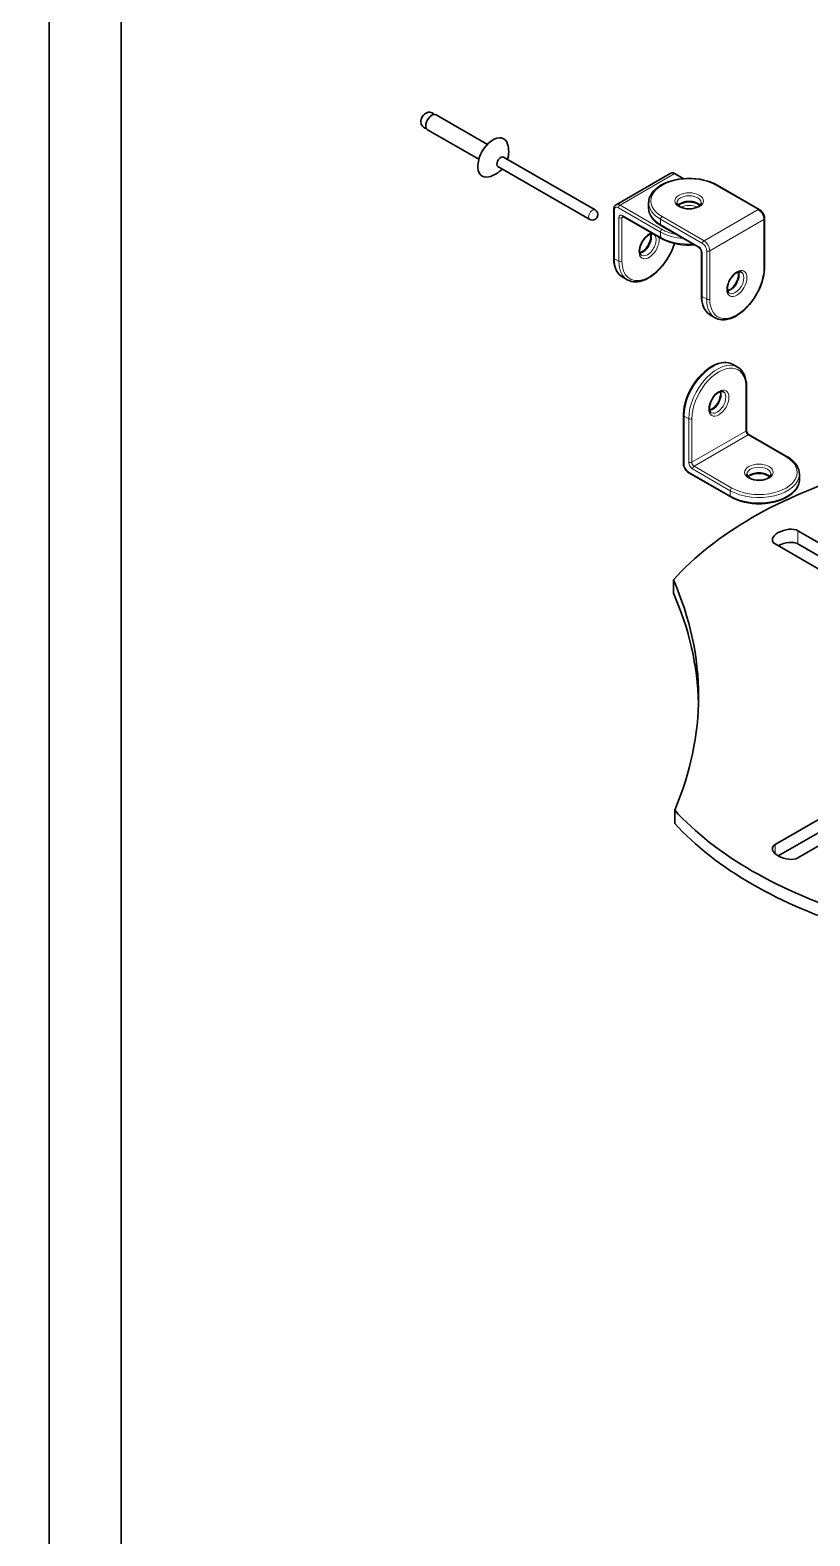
# Model space of a CAD drawing. Extents: x -1556 to 2480, y -1748 to 2591.
# Drawn here: x 1247.7 to 1392.2, y 1978.6 to 2257.8 of the extents above; entities that cross this region are included whole.
import ezdxf

# ---------------------------------------------------------------- set-up
doc = ezdxf.new("R2010")
doc.units = 0

msp = doc.modelspace()

# ---------------------------------------------------------------- linework, layer by layer
at = {"color": 7, "lineweight": 35}
for p, q in [((1251.19519, 1551.172241), (1251.19519, 2343.86792)), ((1264.556885, 1511.489502), (1264.556885, 2318.499268)), ((1390.001953, 2164.989502), (1407.728516, 2154.753906)), ((1403.485962, 2152.304688), (1385.76001, 2162.540527)), ((1385.756836, 2106.785645), (1403.485352, 2117.020264)), ((1407.727417, 2114.571045), (1389.998413, 2104.336914))]:
    msp.add_line(p, q, dxfattribs=at)
at = {"color": 7, "lineweight": 35, "ltscale": 0.27411}
msp.add_line((1332.457031, 2236.625977), (1322.952148, 2242.091797), dxfattribs=at)
at = {"color": 7, "lineweight": 35, "ltscale": 0.274107}
msp.add_line((1330.861694, 2233.852051), (1321.356934, 2239.317871), dxfattribs=at)
at = {"color": 7, "lineweight": 35, "ltscale": 0.490381}
for p, q in [((1352.410156, 2224.459229), (1335.406128, 2234.237793)), ((1351.413086, 2222.725586), (1334.409058, 2232.50415))]:
    msp.add_line(p, q, dxfattribs=at)
at = {"color": 7, "lineweight": 35, "ltscale": 0.289856}
msp.add_line((1356.288696, 2225.425537), (1366.32959, 2231.222656), dxfattribs=at)
at = {"color": 7, "lineweight": 13, "ltscale": 0.289856}
for p, q in [((1357.038696, 2225.351318), (1367.07959, 2231.148438)), ((1383.696655, 2222.698486), (1373.655762, 2216.901367)), ((1380.370728, 2183.474854), (1370.329834, 2177.677734)), ((1380.794922, 2182.73999), (1370.754028, 2176.942871))]:
    msp.add_line(p, q, dxfattribs=at)
at = {"color": 7, "lineweight": 13, "ltscale": 0.045217}
msp.add_line((1367.07959, 2231.148438), (1368.645996, 2230.244141), dxfattribs=at)
at = {"color": 7, "lineweight": 35, "ltscale": 0.045324}
msp.add_line((1367.279663, 2231.168213), (1368.849731, 2230.261719), dxfattribs=at)
at = {"color": 7, "lineweight": 13, "ltscale": 0.224537}
for p, q in [((1374.857788, 2229.026367), (1382.635986, 2224.535645)), ((1364.816895, 2220.860596), (1357.038696, 2225.351318)), ((1364.534058, 2220.370605), (1356.755859, 2224.861328)), ((1372.312256, 2218.248535), (1364.534058, 2222.739258)), ((1372.595093, 2218.738281), (1364.816895, 2223.229004)), ((1369.693359, 2175.922363), (1377.471558, 2171.431641))]:
    msp.add_line(p, q, dxfattribs=at)
at = {"color": 7, "lineweight": 35, "ltscale": 0.224534}
msp.add_line((1375.057861, 2229.046143), (1382.835938, 2224.55542), dxfattribs=at)
at = {"color": 7, "lineweight": 35, "ltscale": 0.0245}
msp.add_line((1362.337402, 2225.80127), (1362.337402, 2224.821289), dxfattribs=at)
at = {"color": 7, "lineweight": 35, "ltscale": 0.224536}
for p, q in [((1355.860962, 2215.594238), (1355.860962, 2224.575684)), ((1383.813843, 2213.880371), (1383.813843, 2222.861816)), ((1368.79834, 2177.432861), (1368.79834, 2186.414307))]:
    msp.add_line(p, q, dxfattribs=at)
at = {"color": 7, "lineweight": 13, "ltscale": 0.224542}
for p, q in [((1355.978027, 2215.430664), (1355.978027, 2224.412354)), ((1383.696655, 2213.716797), (1383.696655, 2222.698486))]:
    msp.add_line(p, q, dxfattribs=at)
at = {"color": 7, "lineweight": 13, "ltscale": 0.202087}
for p, q in [((1356.82666, 2214.940918), (1356.82666, 2223.024414)), ((1357.392334, 2214.940918), (1357.392334, 2223.024414)), ((1372.241577, 2216.493164), (1372.241577, 2208.409668)), ((1369.764038, 2177.677734), (1369.764038, 2185.76123)), ((1370.329834, 2177.677734), (1370.329834, 2185.76123))]:
    msp.add_line(p, q, dxfattribs=at)
at = {"color": 7, "lineweight": 13, "ltscale": 0.008862}
msp.add_line((1357.392334, 2223.024414), (1357.699341, 2223.20166), dxfattribs=at)
at = {"color": 7, "lineweight": 13, "ltscale": 0.202084}
for p, q in [((1364.534058, 2219.390869), (1357.533691, 2223.432617)), ((1371.534424, 2217.717773), (1364.534058, 2221.759521)), ((1387.795288, 2178.698242), (1380.794922, 2182.73999)), ((1370.471191, 2176.453125), (1377.471558, 2172.411377))]:
    msp.add_line(p, q, dxfattribs=at)
at = {"color": 7, "lineweight": 35, "ltscale": 0.202084}
for p, q in [((1364.616943, 2219.207764), (1357.616577, 2223.249512)), ((1371.61731, 2217.534668), (1364.616943, 2221.576416))]:
    msp.add_line(p, q, dxfattribs=at)
at = {"color": 7, "lineweight": 13, "ltscale": 0.024493}
for p, q in [((1364.534058, 2222.739258), (1364.534058, 2221.759521)), ((1364.534058, 2220.370605), (1364.534058, 2219.390869)), ((1373.090088, 2207.919922), (1372.241577, 2208.409668)), ((1368.915527, 2186.250977), (1369.764038, 2185.76123)), ((1377.471558, 2171.431641), (1377.471558, 2172.411377))]:
    msp.add_line(p, q, dxfattribs=at)
at = {"color": 7, "lineweight": 13, "ltscale": 0.289859}
msp.add_line((1382.635986, 2224.535645), (1372.595093, 2218.738281), dxfattribs=at)
at = {"color": 7, "lineweight": 13, "ltscale": 0.224536}
for p, q in [((1373.090088, 2216.901367), (1373.090088, 2207.919922)), ((1373.655762, 2216.901367), (1373.655762, 2207.919922)), ((1368.915527, 2177.269531), (1368.915527, 2186.250977))]:
    msp.add_line(p, q, dxfattribs=at)
at = {"color": 7, "lineweight": 13, "ltscale": 0.024495}
msp.add_line((1355.978027, 2215.430664), (1356.82666, 2214.940918), dxfattribs=at)
at = {"color": 7, "lineweight": 35, "ltscale": 0.202081}
for p, q in [((1372.12439, 2216.65625), (1372.12439, 2208.572998)), ((1387.995361, 2178.718262), (1380.994995, 2182.759766))]:
    msp.add_line(p, q, dxfattribs=at)
at = {"color": 7, "lineweight": 35, "ltscale": 0.024496}
for p, q in [((1358.379883, 2211.507568), (1357.531372, 2211.997559)), ((1373.7948, 2204.976563), (1374.643311, 2204.486572)), ((1378.817383, 2195.318115), (1377.968872, 2195.808105))]:
    msp.add_line(p, q, dxfattribs=at)
at = {"color": 7, "lineweight": 35, "ltscale": 0.202087}
msp.add_line((1380.487793, 2191.72168), (1380.487793, 2183.638184), dxfattribs=at)
at = {"color": 7, "lineweight": 13, "ltscale": 0.202081}
for p, q in [((1380.370728, 2191.558105), (1380.370728, 2183.474854)), ((1370.754028, 2176.942871), (1377.754395, 2172.901367))]:
    msp.add_line(p, q, dxfattribs=at)
at = {"color": 7, "lineweight": 35, "ltscale": 0.224537}
msp.add_line((1369.776245, 2175.739258), (1377.554443, 2171.248535), dxfattribs=at)
at = {"color": 7, "lineweight": 35, "ltscale": 0.024493}
msp.add_line((1390.274902, 2174.493408), (1390.274902, 2175.473145), dxfattribs=at)
at = {"color": 7, "lineweight": 13, "ltscale": 0.061237}
msp.add_line((1390.001953, 2162.540039), (1390.001953, 2164.989502), dxfattribs=at)
at = {"color": 7, "lineweight": 35, "ltscale": 0.494386}
msp.add_line((1390.001953, 2162.540039), (1407.127563, 2152.651611), dxfattribs=at)
at = {"color": 7, "lineweight": 35, "ltscale": 0.061237}
msp.add_line((1366.927368, 2153.4375), (1366.927368, 2155.886963), dxfattribs=at)
at = {"color": 7, "lineweight": 35, "ltscale": 0.494424}
msp.add_line((1386.357544, 2104.683105), (1403.485352, 2114.570801), dxfattribs=at)
at = {"color": 7, "lineweight": 35, "ltscale": 0.061243}
msp.add_line((1367.157837, 2110.734375), (1367.157837, 2113.184082), dxfattribs=at)
at = {"color": 7, "lineweight": 13, "ltscale": 0.041589}
msp.add_line((1385.756836, 2105.12207), (1385.756836, 2106.785645), dxfattribs=at)
at = {"color": 7, "lineweight": 35}
for points in [[(1322.612061, 2242.164551), (1322.465454, 2242.310059), (1322.238281, 2242.458984), (1321.981201, 2242.553223), (1321.770996, 2242.584473), (1321.460938, 2242.564941), (1321.213501, 2242.493408), (1320.963135, 2242.365723), (1320.759521, 2242.213135), (1320.537109, 2241.97998), (1320.362061, 2241.721191), (1320.229858, 2241.4375)], [(1321.123169, 2239.575439), (1320.858887, 2239.654785), (1320.623779, 2239.790039), (1320.422363, 2239.978027), (1320.260864, 2240.222168), (1320.169678, 2240.458984), (1320.120117, 2240.778564), (1320.126221, 2240.993408), (1320.180786, 2241.285645), (1320.229858, 2241.4375)], [(1366.32959, 2231.222656), (1366.502686, 2231.296143), (1366.685059, 2231.32666), (1366.856201, 2231.319336), (1367.121094, 2231.246582), (1367.279663, 2231.168213)], [(1375.057861, 2229.046143), (1374.488159, 2229.343018), (1373.873047, 2229.603027), (1373.218506, 2229.823975), (1372.530884, 2230.004395), (1371.816772, 2230.143066), (1371.083374, 2230.23877), (1370.337646, 2230.290527), (1369.337036, 2230.290527), (1368.591431, 2230.23877), (1367.85791, 2230.143066), (1367.143921, 2230.004395), (1366.456299, 2229.823975), (1365.801758, 2229.603027), (1365.186523, 2229.343018), (1364.616943, 2229.046143), (1364.098267, 2228.714355), (1363.63623, 2228.349609), (1363.235718, 2227.954102), (1362.951416, 2227.601074), (1362.719482, 2227.233887), (1362.570679, 2226.927246), (1362.457275, 2226.612061), (1362.380737, 2226.290527), (1362.342163, 2225.964844), (1362.337402, 2225.80127)], [(1356.288696, 2225.425537), (1356.13855, 2225.3125), (1356.021118, 2225.169678), (1355.941895, 2225.018066), (1355.872437, 2224.751953), (1355.860962, 2224.575684)], [(1367.587402, 2225.80127), (1367.619141, 2225.625488), (1367.717896, 2225.443359), (1367.885742, 2225.262207), (1368.110962, 2225.097168), (1368.163574, 2225.065674)], [(1371.51123, 2225.556641), (1371.145874, 2225.727783), (1370.713257, 2225.856445), (1370.235962, 2225.932129), (1369.738403, 2225.950195), (1369.245972, 2225.908936), (1368.783569, 2225.811279), (1368.375, 2225.664551), (1368.091309, 2225.513184), (1367.869507, 2225.345703), (1367.83313, 2225.311279)], [(1372.087402, 2225.80127), (1372.055542, 2225.625488), (1371.960938, 2225.449219), (1371.78894, 2225.262207), (1371.563721, 2225.097168), (1371.2146, 2224.921631), (1370.795898, 2224.785645), (1370.328857, 2224.700195), (1369.837402, 2224.671143), (1369.345825, 2224.700195), (1368.878906, 2224.785645), (1368.460083, 2224.921631), (1368.163574, 2225.065674)], [(1362.337402, 2224.821289), (1362.361816, 2224.453857), (1362.457275, 2224.010254), (1362.604614, 2223.617676), (1362.806641, 2223.239014), (1363.115234, 2222.80835), (1363.495605, 2222.401367), (1363.937744, 2222.026367), (1364.43811, 2221.683105), (1364.616943, 2221.576416)], [(1382.835938, 2224.55542), (1383.056519, 2224.400879), (1383.316895, 2224.13916), (1383.532471, 2223.828369), (1383.693604, 2223.486328), (1383.790405, 2223.129883), (1383.813843, 2222.861816)], [(1363.254883, 2219.951416), (1363.086792, 2220.011719), (1362.886963, 2220.017822), (1362.639038, 2219.962402), (1362.383423, 2219.850098), (1362.056885, 2219.635254), (1361.729858, 2219.340576), (1361.422363, 2218.979004), (1361.151367, 2218.567871), (1360.930786, 2218.127441), (1360.771362, 2217.68042), (1360.679565, 2217.25), (1360.656006, 2216.920898)], [(1362.755249, 2219.574707), (1362.720703, 2219.172607), (1362.615601, 2218.733887), (1362.442749, 2218.282471), (1362.209473, 2217.842773), (1361.92749, 2217.436768), (1361.611816, 2217.084961), (1361.280396, 2216.804688), (1361.007324, 2216.634766), (1360.751465, 2216.526367), (1360.703491, 2216.511963)], [(1367.123169, 2218.253906), (1366.887207, 2217.56543), (1366.604126, 2216.880859), (1366.276611, 2216.208008), (1365.776733, 2215.339355), (1365.359253, 2214.717773), (1364.909668, 2214.128906), (1364.432373, 2213.578125), (1363.931763, 2213.071289), (1363.412476, 2212.613525), (1362.879272, 2212.209473), (1362.336548, 2211.863281), (1361.789063, 2211.578613), (1361.241333, 2211.359863), (1360.697754, 2211.209961), (1360.248413, 2211.139648), (1359.813721, 2211.12207), (1359.473511, 2211.146484), (1359.143433, 2211.205566), (1358.82605, 2211.300293), (1358.52417, 2211.429932), (1358.379883, 2211.507568)], [(1361.004883, 2216.054199), (1360.86853, 2216.169678), (1360.760498, 2216.346191), (1360.6875, 2216.582031), (1360.656982, 2216.859863), (1360.656006, 2216.920898)], [(1370.825073, 2217.992188), (1370.049194, 2217.955322), (1369.271118, 2217.966309), (1368.499023, 2218.024658), (1367.740967, 2218.130127), (1367.005127, 2218.281738), (1366.299072, 2218.478271), (1365.630249, 2218.717773), (1365.005493, 2218.998535), (1364.616943, 2219.207764)], [(1372.12439, 2216.65625), (1372.093872, 2216.862305), (1371.997314, 2217.105225), (1371.848022, 2217.330566), (1371.679199, 2217.493652), (1371.61731, 2217.534668)], [(1357.531372, 2211.997559), (1357.225342, 2212.202393), (1356.889038, 2212.506836), (1356.622681, 2212.830811), (1356.39563, 2213.195068), (1356.177002, 2213.677734), (1356.014771, 2214.210449), (1355.910889, 2214.781006), (1355.864014, 2215.385742), (1355.860962, 2215.594238)], [(1374.643311, 2204.486572), (1374.936035, 2204.339844), (1375.245483, 2204.227783), (1375.56897, 2204.150879), (1375.904053, 2204.108887), (1376.363281, 2204.106934), (1376.777954, 2204.154053), (1377.318115, 2204.279541), (1377.864136, 2204.474854), (1378.411377, 2204.736816), (1378.955444, 2205.061523), (1379.491699, 2205.445313), (1380.015625, 2205.884277), (1380.522461, 2206.374023), (1381.007813, 2206.908936), (1381.466919, 2207.484131), (1381.89563, 2208.09375), (1382.41272, 2208.950195), (1382.754883, 2209.616455), (1383.053833, 2210.296387), (1383.306763, 2210.983398), (1383.510986, 2211.67041), (1383.664185, 2212.351318), (1383.764648, 2213.019531), (1383.810669, 2213.668945), (1383.813843, 2213.880371)], [(1376.919556, 2209.899902), (1376.953491, 2210.29834), (1377.056885, 2210.733398), (1377.227051, 2211.180908), (1377.456787, 2211.617676), (1377.734863, 2212.021973), (1378.046997, 2212.373535), (1378.375366, 2212.655762), (1378.699707, 2212.856201), (1378.950562, 2212.956543), (1379.183838, 2212.999512), (1379.38147, 2212.984131), (1379.518311, 2212.930176)], [(1376.966919, 2209.490723), (1377.217773, 2209.586914), (1377.488525, 2209.744629), (1377.820557, 2210.011719), (1378.140259, 2210.352783), (1378.428955, 2210.750977), (1378.671265, 2211.186523), (1378.854858, 2211.637695), (1378.971558, 2212.080322), (1379.0177, 2212.490234), (1379.018677, 2212.553467)], [(1372.12439, 2208.572998), (1372.152466, 2207.958008), (1372.237183, 2207.375488), (1372.360962, 2206.888672), (1372.53064, 2206.436035), (1372.745117, 2206.023682), (1372.988037, 2205.675049), (1373.269775, 2205.368652), (1373.587891, 2205.108398), (1373.7948, 2204.976563)], [(1376.919556, 2209.899902), (1376.941528, 2209.612305), (1377.013062, 2209.350586), (1377.111328, 2209.174316), (1377.25, 2209.044434), (1377.268311, 2209.033203)], [(1377.968872, 2195.808105), (1377.676147, 2195.95459), (1377.366821, 2196.066895), (1377.043213, 2196.143555), (1376.70813, 2196.185547), (1376.248901, 2196.187744), (1375.834229, 2196.140625), (1375.294067, 2196.015137), (1374.748047, 2195.819824), (1374.200806, 2195.557861), (1373.656738, 2195.23291), (1373.120483, 2194.849121), (1372.59668, 2194.410156), (1372.089722, 2193.920654), (1371.604492, 2193.385742), (1371.145264, 2192.810547), (1370.716553, 2192.200684), (1370.199463, 2191.344482), (1369.857422, 2190.678223), (1369.55835, 2189.998047), (1369.30542, 2189.311279), (1369.101318, 2188.624023), (1368.947998, 2187.943359), (1368.847656, 2187.274902), (1368.801514, 2186.625488), (1368.79834, 2186.414307)], [(1380.487793, 2191.72168), (1380.459717, 2192.336426), (1380.375, 2192.919189), (1380.251221, 2193.406006), (1380.081543, 2193.858643), (1379.867065, 2194.270996), (1379.624146, 2194.619629), (1379.342529, 2194.926025), (1379.024292, 2195.186035), (1378.817383, 2195.318115)], [(1376.192383, 2190.771484), (1376.024292, 2190.832031), (1375.824463, 2190.837891), (1375.576538, 2190.782471), (1375.320923, 2190.669922), (1374.994385, 2190.455566), (1374.667358, 2190.160645), (1374.359863, 2189.799072), (1374.088745, 2189.387939), (1373.868286, 2188.947754), (1373.708862, 2188.500488), (1373.617065, 2188.069824), (1373.593506, 2187.741211)], [(1375.692749, 2190.394531), (1375.658203, 2189.992676), (1375.553101, 2189.553711), (1375.380249, 2189.102539), (1375.146973, 2188.662598), (1374.86499, 2188.256836), (1374.549194, 2187.905273), (1374.217773, 2187.625), (1373.944824, 2187.454834), (1373.688965, 2187.346436), (1373.640991, 2187.332031)], [(1373.942383, 2186.874512), (1373.80603, 2186.989746), (1373.697998, 2187.16626), (1373.624878, 2187.402344), (1373.594482, 2187.679688), (1373.593506, 2187.741211)], [(1380.994995, 2182.759766), (1380.831787, 2182.88916), (1380.6698, 2183.094238), (1380.549316, 2183.336426), (1380.492432, 2183.563965), (1380.487793, 2183.638184)], [(1390.274902, 2175.473145), (1390.250366, 2175.84082), (1390.154907, 2176.28418), (1390.007568, 2176.676758), (1389.805542, 2177.055664), (1389.496948, 2177.486328), (1389.116699, 2177.893066), (1388.674438, 2178.268311), (1388.174072, 2178.611328), (1387.995361, 2178.718262)], [(1368.79834, 2177.432861), (1368.821777, 2177.164551), (1368.918579, 2176.808105), (1369.079834, 2176.466309), (1369.29541, 2176.155518), (1369.555786, 2175.893555), (1369.776245, 2175.739258)], [(1381.101074, 2174.737793), (1380.863037, 2174.900635), (1380.671997, 2175.093506), (1380.568726, 2175.266602), (1380.525269, 2175.45166), (1380.524902, 2175.473145)], [(1380.770508, 2174.983398), (1380.979126, 2175.152588), (1381.251221, 2175.308105), (1381.64856, 2175.461914), (1382.103638, 2175.568359), (1382.592773, 2175.619385), (1383.091187, 2175.611328), (1383.573608, 2175.544922), (1384.015259, 2175.424805), (1384.393311, 2175.259766), (1384.44873, 2175.229004)], [(1381.101074, 2174.737793), (1381.463135, 2174.567871), (1381.891479, 2174.439941), (1382.364258, 2174.363525), (1382.857422, 2174.344238), (1383.346558, 2174.382813), (1383.807129, 2174.477295), (1384.215698, 2174.620605), (1384.551392, 2174.80127), (1384.763672, 2174.968262), (1384.91748, 2175.148926), (1385.003052, 2175.327637), (1385.024902, 2175.473145)], [(1377.554443, 2171.248535), (1378.124023, 2170.95166), (1378.739136, 2170.69165), (1379.393799, 2170.470703), (1380.081421, 2170.290039), (1380.79541, 2170.151367), (1381.528809, 2170.055664), (1382.274536, 2170.00415), (1383.275146, 2170.00415), (1384.020874, 2170.055664), (1384.754272, 2170.151367), (1385.468262, 2170.290039), (1386.156006, 2170.470703), (1386.810547, 2170.69165), (1387.425659, 2170.95166), (1387.995361, 2171.248535), (1388.513916, 2171.580322), (1388.976074, 2171.944824), (1389.376587, 2172.340332), (1389.660767, 2172.693359), (1389.8927, 2173.060547), (1390.041504, 2173.367432), (1390.154907, 2173.682617), (1390.231445, 2174.00415), (1390.27002, 2174.329834), (1390.274902, 2174.493408)], [(1385.270874, 2163.280029), (1385.28125, 2163.408936), (1385.312012, 2163.540527), (1385.368896, 2163.686523), (1385.449585, 2163.833496), (1385.6698, 2164.11377), (1385.974121, 2164.38623), (1386.360352, 2164.643066)], [(1386.360352, 2164.643066), (1386.818726, 2164.87207), (1387.305542, 2165.050781), (1387.805908, 2165.177734), (1388.30542, 2165.251709), (1388.789429, 2165.27124), (1389.243286, 2165.234863), (1389.652344, 2165.141602), (1389.835449, 2165.072754), (1390.001953, 2164.989502)], [(1385.76001, 2162.540527), (1385.544189, 2162.695801), (1385.391602, 2162.873779), (1385.300903, 2163.069824), (1385.270874, 2163.280029)], [(1386.360352, 2162.193359), (1386.818726, 2162.422363), (1387.305542, 2162.601074), (1387.805908, 2162.728027), (1388.30542, 2162.802246), (1388.789429, 2162.821777), (1389.243286, 2162.785645), (1389.652344, 2162.691895), (1389.835449, 2162.623535), (1390.001953, 2162.540039)], [(1385.267822, 2106.045898), (1385.297729, 2106.256348), (1385.388428, 2106.452393), (1385.541138, 2106.630371), (1385.756836, 2106.785645)], [(1386.357056, 2104.68335), (1385.970825, 2104.939941), (1385.666626, 2105.212402), (1385.446533, 2105.492676), (1385.365723, 2105.639648), (1385.308838, 2105.785645), (1385.278076, 2105.917236), (1385.267822, 2106.045898)], [(1389.998413, 2104.336914), (1389.832031, 2104.253418), (1389.648926, 2104.18457), (1389.239868, 2104.091309), (1388.786133, 2104.054932), (1388.302124, 2104.074707), (1387.802612, 2104.148682), (1387.302124, 2104.275635), (1386.81543, 2104.454346), (1386.357056, 2104.68335)]]:
    msp.add_lwpolyline(points, dxfattribs=at)
for centre, radius, start, end in [((1331.542358, 2235.306396), 4.853932, 341.985806, 16.216676), ((1331.542114, 2235.306396), 4.85412, 283.97968, 318.211229), ((1370.705566, 2224.123779), 1.643732, 46.277895, 60.655037), ((1351.911621, 2223.592285), 1, 240.09678, 266.995472), ((1351.911621, 2223.592285), 1, 266.995472, 60.096772), ((1357.463623, 2223.017578), 0.277207, 56.572367, 82.756136), ((1361.111328, 2219.593262), 1.643732, 359.344965, 13.722108), ((1377.374756, 2212.572266), 1.643682, 359.345062, 13.723001), ((1374.048828, 2190.413574), 1.643732, 359.344965, 13.722108), ((1383.643066, 2173.795898), 1.643682, 46.277001, 60.654942)]:
    msp.add_arc(centre, radius, start, end, dxfattribs=at)
at = {"color": 7, "lineweight": 13}
for centre, major_axis, ratio, start_param, end_param in [((1434.69519, 2364.929932), (187, 0), 0.57735, 3.1416211003, 6.2832137538), ((1367.07959, 2229.923828), (0.75, -1.299072), 0.57735, 2.3561944902, 3.1415926536), ((1367.07959, 2230.821777), (0.199951, 0.346436), 0.57735, 0, 0.7853981634), ((1369.837402, 2226.127686), (-7.099976, 0), 0.57735, 3.926990817, 7.0685834706), ((1374.857788, 2228.699707), (0.199951, 0.346436), 0.57735, 0, 0.7853981634), ((1357.038696, 2224.126465), (-0.75, 1.299072), 0.57735, 5.4977871438, 6.2831853072), ((1357.038696, 2225.024658), (-0.199951, -0.346436), 0.57735, 3.926990817, 5.4977871438), ((1369.837402, 2225.80127), (-7.5, 0), 0.57735, 0, 0.7853981634), ((1369.837402, 2226.127686), (-2.650024, 0), 0.57735, 0.7853981634, 7.0685834706), ((1369.837402, 2225.80127), (-2.25, 0), 0.57735, 3.1415926536, 6.2831853072), ((1369.837402, 2224.821289), (-2.25, 0), 0.57735, 3.5672074306, 5.8575155216), ((1369.837402, 2223.759277), (-2.650024, 0), 0.57735, 4.0872738717, 5.3375082614), ((1351.911621, 2223.592285), (0.498535, 0.866821), 0.57621, 6.2831531454, 9.424745799), ((1356.260864, 2224.575684), (0.400024, 0), 0.57735, 3.1415926536, 3.926990817), ((1356.755859, 2223.963379), (-0.550049, 0.952637), 0.57735, 5.4977871438, 7.0685834706), ((1357.533691, 2222.615967), (-0.5, 0.865967), 0.57735, 5.4977871438, 7.0685834706), ((1357.109497, 2223.1875), (0.400024, 0), 0.57735, 3.926990817, 5.4977871438), ((1357.816528, 2222.779297), (-0.300049, 0.519653), 0.57735, 0.0379845468, 0.7853981634), ((1357.816528, 2223.595703), (-0.199951, -0.346436), 0.57735, 5.4977871438, 6.2831853072), ((1369.837402, 2224.821289), (-7.5, 0), 0.57735, 0, 0.7853981634), ((1364.816895, 2222.902588), (-0.199951, -0.346436), 0.57735, 3.926990817, 5.4977871438), ((1369.837402, 2223.432617), (-2.25, 0), 0.57735, 4.4924035617, 4.9330100762), ((1382.635986, 2224.208984), (0.199951, 0.346436), 0.57735, 0, 0.7853981634), ((1382.635986, 2223.310791), (0.75, -1.299072), 0.57735, 0.7853981634, 2.3561944902), ((1383.413818, 2222.861816), (0.400024, 0), 0.57735, 5.4977871438, 6.2831853072), ((1362.41272, 2217.839355), (1.324951, 2.294922), 0.57735, 0.5295775509, 5.7536077594), ((1361.281372, 2218.492676), (1.125, 1.948608), 0.57735, 3.5672624442, 5.85757053), ((1362.129883, 2218.00293), (1.125, 1.948608), 0.57735, 3.1415926536, 6.2831853072), ((1364.816895, 2220.533936), (-0.199951, -0.346436), 0.57735, 3.926990817, 5.4977871438), ((1364.816895, 2221.922852), (-0.199951, -0.346436), 0.57735, 5.4977871438, 6.2831853072), ((1369.837402, 2223.432617), (-7.5, 0), 0.57735, 0.7853981634, 1.436697622), ((1369.837402, 2223.759277), (-7.099976, 0), 0.57735, 0.7853981634, 1.2445248824), ((1362.41272, 2217.839355), (3.550049, 6.148804), 0.57735, 2.3561944902, 5.10103028), ((1364.816895, 2219.554199), (-0.199951, -0.346436), 0.57735, 5.4977871438, 6.2831853072), ((1369.837402, 2222.452637), (-7.5, 0), 0.57735, 0.7853981634, 1.6678017999), ((1371.534424, 2216.901367), (-0.5, 0.865967), 0.57735, 3.926990817, 5.4977871438), ((1371.817261, 2217.881104), (-0.199951, -0.346436), 0.57735, 5.4977871438, 6.2831853072), ((1372.312256, 2217.350342), (-0.550049, 0.952637), 0.57735, 3.926990817, 5.4977871438), ((1372.595093, 2218.411865), (-0.199951, -0.346436), 0.57735, 3.926990817, 5.4977871438), ((1372.595093, 2217.513672), (-0.75, 1.299072), 0.57735, 3.926990817, 5.4977871438), ((1373.372925, 2217.064453), (-0.400024, 0), 0.57735, 0.7853981634, 2.3561944902), ((1356.260864, 2215.594238), (0.400024, 0), 0.57735, 3.1415926536, 3.926990817), ((1361.281372, 2218.492676), (3.75, 6.495239), 0.57735, 2.3561944902, 3.1415926536), ((1362.129883, 2218.00293), (3.75, 6.495239), 0.57735, 2.3561944902, 3.1415926536), ((1357.109497, 2215.104248), (0.400024, 0), 0.57735, 3.926990817, 5.4977871438), ((1372.524414, 2216.65625), (-0.400024, 0), 0.57735, 0, 0.7853981634), ((1378.676147, 2210.818359), (-3.550049, -6.148804), 0.57735, 5.4977871438, 8.6393797974), ((1378.676147, 2210.818359), (-1.324951, -2.294922), 0.57735, 5.4977871438, 11.780972451), ((1377.5448, 2211.47168), (-1.125, -1.948608), 0.57735, 0.4256692629, 2.7159765072), ((1378.393311, 2210.981689), (-1.125, -1.948608), 0.57735, 0, 3.1415926536), ((1383.413818, 2213.880371), (0.400024, 0), 0.57735, 5.4977871438, 6.2831853072), ((1372.524414, 2208.572998), (-0.400024, 0), 0.57735, 0, 0.7853981634), ((1377.5448, 2211.47168), (-3.75, -6.495239), 0.57735, 5.4977871438, 6.2831853072), ((1378.393311, 2210.981689), (-3.75, -6.495239), 0.57735, 5.4977871438, 6.2831853072), ((1373.372925, 2208.083008), (-0.400024, 0), 0.57735, 0.7853981634, 2.3561944902), ((1374.218872, 2189.312988), (3.75, 6.495239), 0.57735, 6.2831853072, 8.6393797974), ((1375.067383, 2188.822998), (3.75, 6.495239), 0.57735, 6.2831853072, 8.6393797974), ((1375.35022, 2188.659668), (3.550049, 6.148804), 0.57735, 5.4977871438, 8.6393797974), ((1380.087891, 2191.72168), (-0.400024, 0), 0.57735, 2.3561944902, 3.1415926536), ((1375.35022, 2188.659668), (1.324951, 2.294922), 0.57735, 5.4977871438, 11.780972451), ((1374.218872, 2189.312988), (1.125, 1.948608), 0.57735, 3.5672624442, 5.85757053), ((1375.067383, 2188.822998), (1.125, 1.948608), 0.57735, 3.1415926536, 6.2831853072), ((1369.198364, 2186.414307), (0.400024, 0), 0.57735, 3.1415926536, 3.926990817), ((1370.046875, 2185.924316), (0.400024, 0), 0.57735, 3.926990817, 5.4977871438), ((1380.794922, 2183.22998), (0.300049, -0.519653), 0.57735, 3.926990817, 5.4977871438), ((1380.087891, 2183.638184), (-0.400024, 0), 0.57735, 2.3561944902, 3.1415926536), ((1380.794922, 2182.413574), (-0.199951, -0.346436), 0.57735, 3.1415926536, 3.926990817), ((1370.046875, 2177.841064), (0.400024, 0), 0.57735, 3.926990817, 5.4977871438), ((1370.471191, 2177.269531), (-0.5, 0.865967), 0.57735, 0.7853981634, 2.3561944902), ((1370.754028, 2177.432861), (-0.300049, 0.519653), 0.57735, 0.7853981634, 2.3561944902), ((1382.774902, 2175.799805), (7.099976, 0), 0.57735, 3.926990817, 7.0685834706), ((1387.795288, 2178.371826), (-0.199951, -0.346436), 0.57735, 3.1415926536, 3.926990817), ((1369.198364, 2177.432861), (0.400024, 0), 0.57735, 3.1415926536, 3.926990817), ((1369.693359, 2176.820313), (-0.550049, 0.952637), 0.57735, 0.7853981634, 2.3561944902), ((1369.976196, 2176.085449), (0.199951, 0.346436), 0.57735, 2.3561944902, 3.1415926536), ((1370.754028, 2176.616211), (0.199951, 0.346436), 0.57735, 0.7853981634, 2.3561944902), ((1382.774902, 2175.473145), (7.5, 0), 0.57735, 3.926990817, 6.2831853072), ((1382.774902, 2175.799805), (2.650024, 0), 0.57735, 0.7853981634, 7.0685834706), ((1382.774902, 2175.473145), (2.25, 0), 0.57735, 0, 3.1415926536), ((1382.774902, 2174.493408), (2.25, 0), 0.57735, 0.4256161462, 2.7159233958), ((1377.754395, 2172.574707), (0.199951, 0.346436), 0.57735, 0.7853981634, 2.3561944902), ((1382.774902, 2174.493408), (7.5, 0), 0.57735, 3.926990817, 6.2831853072), ((1377.754395, 2171.594727), (0.199951, 0.346436), 0.57735, 2.3561944902, 3.1415926536)]:
    msp.add_ellipse(centre, major_axis=major_axis, ratio=ratio, start_param=start_param, end_param=end_param, dxfattribs=at)
at = {"color": 7, "lineweight": 35}
for centre, major_axis, ratio, start_param, end_param in [((1322.154541, 2240.705078), (0.797607, 1.386963), 0.57621, 6.2831531454, 9.424745799), ((1333.490601, 2234.186035), (1.994141, 3.467529), 0.57621, 5.7771676938, 9.9308044576), ((1334.907593, 2233.371094), (0.498535, 0.866821), 0.57621, 0.2844132627, 3.1415604918), ((1334.907593, 2233.371094), (0.498535, 0.866821), 0.57621, 6.2831531454, 6.5675985699), ((1434.681885, 2136.748291), (76.531006, 2.380005), 0.576539, 2.0008690449, 2.639748107), ((1227.928711, 2134.131836), (143.658569, 0.213501), 0.595757, 6.2823010011, 6.5376987689), ((1227.696777, 2131.661865), (143.890381, 0.244873), 0.59529, 0.0132898304, 0.2541790255), ((1228.126953, 2134.341553), (143.460327, -0.11084), 0.596164, 6.0345046983, 6.2836430191), ((1434.685791, 2132.577637), (76.530396, -2.372925), 0.576551, 3.6496927252, 4.2757415218), ((1434.685791, 2130.128418), (76.530396, -2.372925), 0.576551, 3.6496927252, 4.2757415218)]:
    msp.add_ellipse(centre, major_axis=major_axis, ratio=ratio, start_param=start_param, end_param=end_param, dxfattribs=at)

doc.saveas('drawing.dxf')
